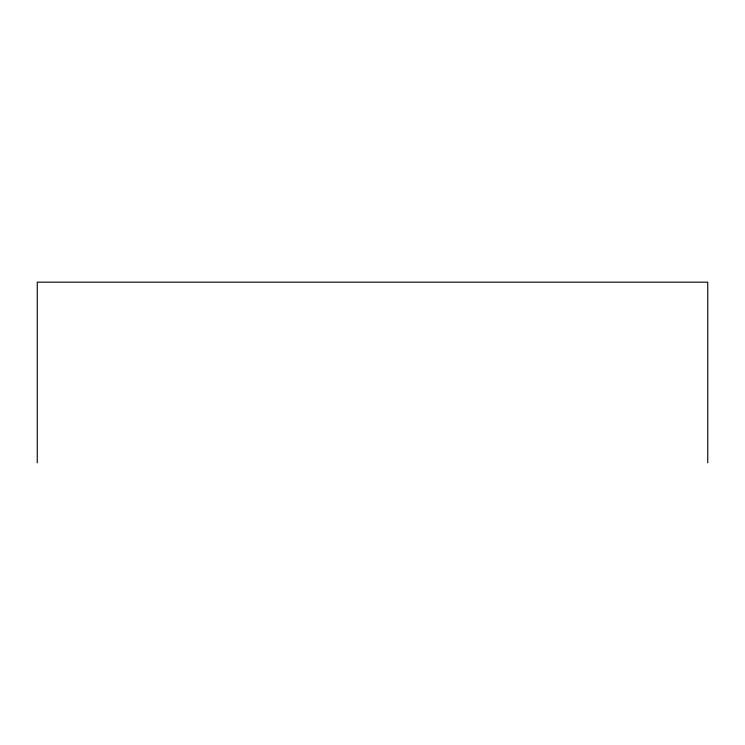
<?xml version="1.0" encoding="UTF-8"?>
<svg xmlns="http://www.w3.org/2000/svg" width="745" height="745" viewBox="0 0 745 745"><rect width="100%" height="100%" fill="white"/><g stroke="black" fill="none" stroke-linecap="round" stroke-linejoin="round"><path stroke-width="1.12" d="M707.75 462.822L707.75 282.178L37.25 282.178L37.25 462.822"/></g></svg>
